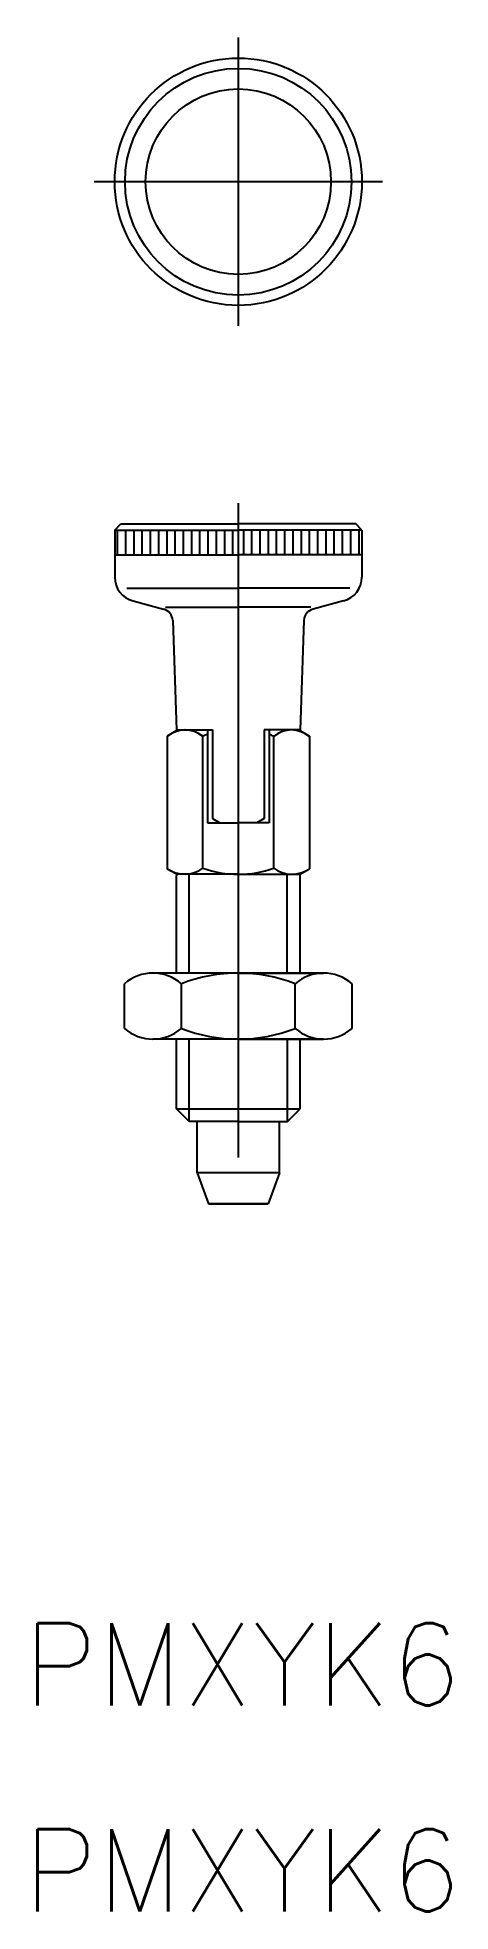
# Model space of a CAD drawing. Extents: x -35.4 to -15.4, y -36.2 to 54.7.
import ezdxf

# ---------------------------------------------------------------- set-up
doc = ezdxf.new("R2010")
doc.units = 0
doc.linetypes.add('CENTER', pattern=[50.8, 31.75, -6.35, 6.35, -6.35])
doc.layers.get('0').update_dxf_attribs({"linetype": 'CONTINUOUS'})
doc.layers.add('CENTER', color=1, linetype='CENTER')
doc.styles.get("Standard").update_dxf_attribs({"font": 'txt.shx'})

msp = doc.modelspace()

# ---------------------------------------------------------------- linework, layer by layer
for p, q in [((-31.691, 30.838), (-31.391, 31.138)), ((-31.391, 31.138), (-25.691, 31.138)), ((-19.991, 31.138), (-25.691, 31.138)), ((-19.691, 30.838), (-19.991, 31.138)), ((-31.691, 30.838), (-25.691, 30.838)), ((-31.691, 30.838), (-31.691, 28.559)), ((-31.552, 29.638), (-31.552, 30.838)), ((-31.152, 29.638), (-31.152, 30.838)), ((-30.752, 29.638), (-30.752, 30.838)), ((-30.352, 29.638), (-30.352, 30.838)), ((-29.952, 29.638), (-29.952, 30.838)), ((-29.552, 29.638), (-29.552, 30.838)), ((-29.152, 29.638), (-29.152, 30.838)), ((-28.752, 29.638), (-28.752, 30.838)), ((-28.352, 29.638), (-28.352, 30.838)), ((-27.952, 29.638), (-27.952, 30.838)), ((-27.552, 29.638), (-27.552, 30.838)), ((-27.152, 29.638), (-27.152, 30.838)), ((-26.752, 29.638), (-26.752, 30.838)), ((-26.352, 29.638), (-26.352, 30.838)), ((-25.952, 29.638), (-25.952, 30.838)), ((-19.691, 30.838), (-25.691, 30.838)), ((-25.429, 29.638), (-25.429, 30.838)), ((-25.029, 29.638), (-25.029, 30.838)), ((-24.629, 29.638), (-24.629, 30.838)), ((-24.229, 29.638), (-24.229, 30.838)), ((-23.829, 29.638), (-23.829, 30.838)), ((-23.429, 29.638), (-23.429, 30.838)), ((-23.029, 29.638), (-23.029, 30.838)), ((-22.629, 29.638), (-22.629, 30.838)), ((-22.229, 29.638), (-22.229, 30.838)), ((-21.829, 29.638), (-21.829, 30.838)), ((-21.429, 29.638), (-21.429, 30.838)), ((-21.029, 29.638), (-21.029, 30.838)), ((-20.629, 29.638), (-20.629, 30.838)), ((-20.229, 29.638), (-20.229, 30.838)), ((-19.829, 29.638), (-19.829, 30.838)), ((-19.691, 30.838), (-19.691, 28.559)), ((-31.691, 29.638), (-25.691, 29.638)), ((-19.691, 29.638), (-25.691, 29.638)), ((-31.109, 28.018), (-25.691, 28.018)), ((-30.801, 27.4), (-29.32, 27.003)), ((-20.272, 28.018), (-25.691, 28.018)), ((-20.58, 27.4), (-22.061, 27.003)), ((-29.22, 27.102), (-25.691, 27.102)), ((-28.876, 26.444), (-28.691, 21.138)), ((-22.161, 27.102), (-25.691, 27.102)), ((-22.505, 26.444), (-22.691, 21.138)), ((-28.631, 21.138), (-29.141, 20.844)), ((-28.631, 21.138), (-29.141, 20.844)), ((-28.691, 21.138), (-26.941, 21.138)), ((-27.191, 21.138), (-27.191, 16.638)), ((-26.941, 21.138), (-26.941, 16.84)), ((-24.441, 21.138), (-24.441, 16.84)), ((-22.691, 21.138), (-24.441, 21.138)), ((-24.191, 21.138), (-24.191, 16.638)), ((-22.75, 21.138), (-22.241, 20.844)), ((-22.75, 21.138), (-22.241, 20.844)), ((-29.141, 20.844), (-29.141, 14.398)), ((-27.416, 14.434), (-27.416, 20.842)), ((-23.966, 14.434), (-23.966, 20.842)), ((-22.241, 20.844), (-22.241, 14.398)), ((-27.191, 16.638), (-25.691, 16.638)), ((-26.941, 16.84), (-26.591, 16.638)), ((-26.841, 16.638), (-25.691, 16.638)), ((-24.191, 16.638), (-25.691, 16.638)), ((-24.541, 16.638), (-25.691, 16.638)), ((-24.441, 16.84), (-24.791, 16.638)), ((-28.691, 14.138), (-29.141, 14.398)), ((-25.691, 14.138), (-28.691, 14.138)), ((-28.691, 14.138), (-28.619, 14.138)), ((-28.631, 14.138), (-28.691, 14.079)), ((-28.691, 9.341), (-28.691, 14.079)), ((-25.691, 14.138), (-22.691, 14.138)), ((-22.691, 14.138), (-22.762, 14.138)), ((-22.75, 14.138), (-22.691, 14.079)), ((-22.691, 14.138), (-22.241, 14.398)), ((-22.691, 9.341), (-22.691, 14.079)), ((-21.547, 9.341), (-29.834, 9.341)), ((-25.691, 9.341), (-21.547, 9.341)), ((-31.216, 6.655), (-31.216, 8.826)), ((-28.453, 6.655), (-28.453, 8.826)), ((-22.928, 6.655), (-22.928, 8.826)), ((-22.928, 8.826), (-22.928, 8.826)), ((-20.166, 6.655), (-20.166, 8.826)), ((-21.547, 6.141), (-29.834, 6.141)), ((-28.691, 2.756), (-28.691, 6.141)), ((-25.691, 6.141), (-21.547, 6.141)), ((-22.691, 2.756), (-22.691, 6.141)), ((-28.691, 2.756), (-22.691, 2.756)), ((-28.076, 2.141), (-28.691, 2.756)), ((-23.306, 2.141), (-22.691, 2.756)), ((-25.691, 2.141), (-28.076, 2.141)), ((-27.691, -0.359), (-27.691, 2.141)), ((-25.706, 2.141), (-25.691, 2.141)), ((-25.691, 2.141), (-23.306, 2.141)), ((-23.691, -0.359), (-23.691, 2.141)), ((-23.691, -0.359), (-27.691, -0.359)), ((-24.237, -1.859), (-27.145, -1.859))]:
    msp.add_line(p, q)
at = {"color": 3}
for p, q in [((-28.076, 9.341), (-28.076, 14.138)), ((-23.318, 9.341), (-23.318, 14.138)), ((-28.076, 2.141), (-28.076, 6.141)), ((-23.306, 2.141), (-23.306, 6.141))]:
    msp.add_line(p, q, dxfattribs=at)
at = {"color": 7, "linetype": 'CONTINUOUS'}
for p, q in [((-27.691, -0.359), (-27.145, -1.859)), ((-23.691, -0.359), (-24.237, -1.859)), ((-27.145, -1.859), (-24.237, -1.859))]:
    msp.add_line(p, q, dxfattribs=at)
for radius in [6, 5.5, 4.5]:
    msp.add_circle((-25.691, 47.744), radius)
for centre, radius, start, end in [((-30.491, 28.559), 1.2, 180, 255), ((-20.891, 28.559), 1.2, 285, 0), ((-29.475, 26.423), 0.6, 2, 75), ((-21.906, 26.423), 0.6, 105, 178), ((-28.263, 19.779), 1.359, 51.45731, 130.23583), ((-28.278, 19.82), 1.318, 49.11761, 130.88239), ((-23.103, 19.82), 1.318, 49.11761, 130.88239), ((-23.119, 19.779), 1.359, 49.76417, 128.54269), ((-25.691, 15.963), 5.175, 106.84928, 109.47122), ((-25.691, 15.963), 5.175, 70.52878, 73.15072), ((-28.303, 15.617), 1.479, 235.51206, 306.8894), ((-25.691, 19.313), 5.175, 250.52878, 270), ((-25.691, 19.313), 5.175, 270, 289.47122), ((-23.078, 15.617), 1.479, 233.1106, 304.48794), ((-29.834, 7.23), 2.11, 49.11761, 130.88239), ((-25.691, 1.671), 7.669, 68.88717, 111.11283), ((-21.547, 7.23), 2.11, 49.11761, 130.88239), ((-29.834, 8.251), 2.11, 229.11761, 310.88239), ((-25.691, 13.81), 7.669, 248.88717, 291.11283), ((-21.547, 8.251), 2.11, 229.11761, 310.88239)]:
    msp.add_arc(centre, radius, start, end)
at = {"layer": 'CENTER', "color": 1, "linetype": 'CENTER'}
for p, q in [((-25.691, 54.744), (-25.691, 40.744)), ((-18.691, 47.744), (-32.691, 47.744)), ((-25.691, 32.138), (-25.691, -2.501))]:
    msp.add_line(p, q, dxfattribs=at)

# ---------------------------------------------------------------- texts
for p in [(-36.128, -26.201), (-36.128, -36.201)]:
    msp.add_text('PMXYK6', height=4).set_placement(p)

doc.saveas('drawing.dxf')
